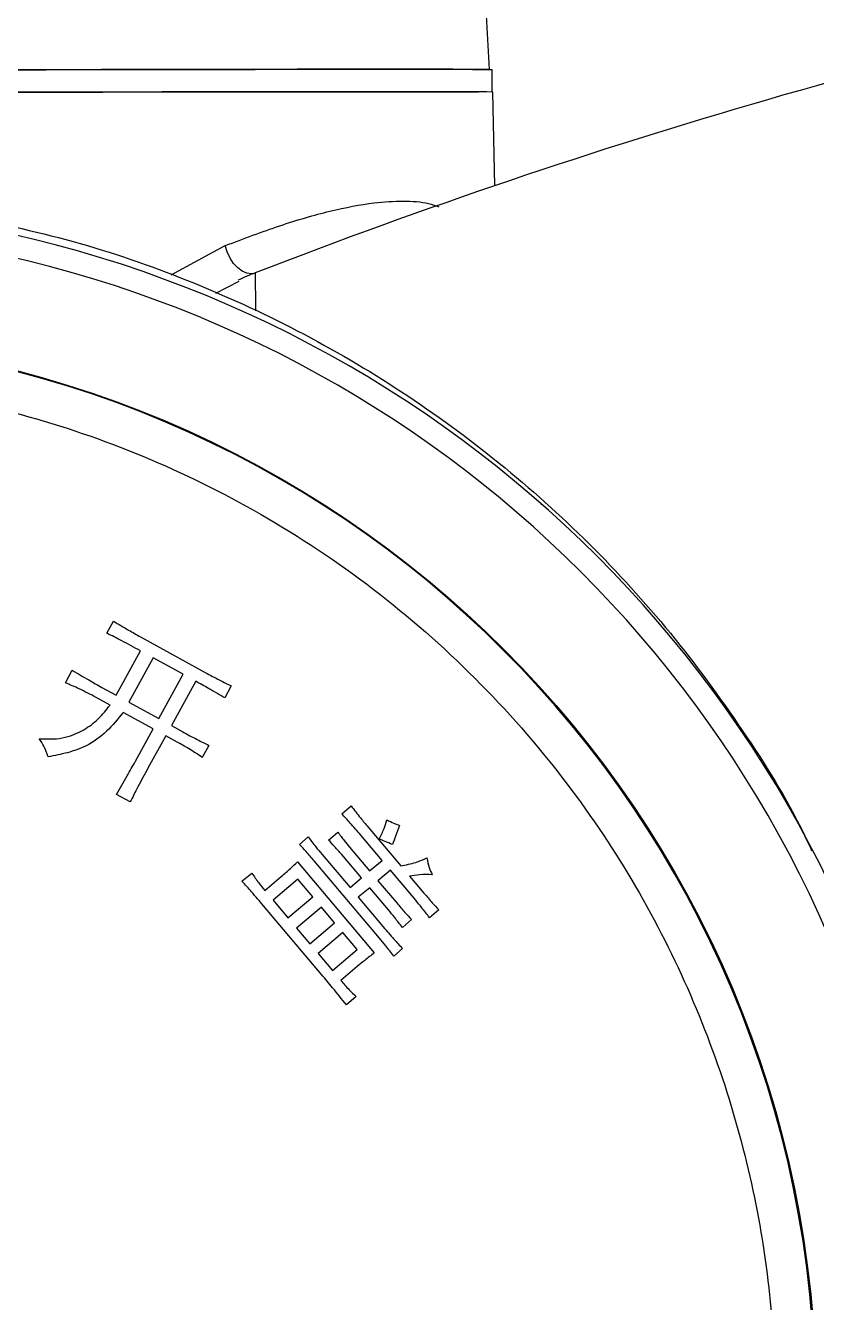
# Model space of a CAD drawing. Header units: millimetres. Extents: x 2462 to 4142, y 835 to 2023.
# Drawn here: x 3670.8 to 3723.6, y 1754.2 to 1839.4 of the extents above; entities that cross this region are included whole.
import ezdxf

# ---------------------------------------------------------------- set-up
doc = ezdxf.new("R2010")
doc.units = ezdxf.units.MM

msp = doc.modelspace()

# ---------------------------------------------------------------- linework, layer by layer
at = {"color": 7, "linetype": 'Continuous', "lineweight": 25}
for p, q in [((3701.753, 1836.513), (3701.481, 1841.419)), ((3701.938, 1835.009), (3701.933, 1836.505)), ((3702.108, 1828.753), (3701.979, 1835.005)), ((3680.483, 1822.799), (3684.105, 1824.753)), ((3685.013, 1822.364), (3683.462, 1821.565)), ((3705.192, 1807.476), (3705.197, 1807.481)), ((3676.19, 1798.878), (3676.63, 1799.678)), ((3678.449, 1798.626), (3682.769, 1796.251)), ((3676.825, 1794.727), (3678.452, 1797.688)), ((3679.292, 1797.226), (3677.665, 1794.265)), ((3681.292, 1796.126), (3679.292, 1797.226)), ((3673.426, 1795.554), (3673.888, 1796.394)), ((3679.665, 1793.165), (3681.292, 1796.126)), ((3675.865, 1795.254), (3676.825, 1794.727)), ((3682.132, 1795.665), (3680.505, 1792.704)), ((3684.51, 1795.347), (3684.07, 1794.547)), ((3676.411, 1794.068), (3675.491, 1794.573)), ((3677.665, 1794.265), (3679.665, 1793.165)), ((3679.291, 1792.485), (3677.292, 1793.585)), ((3678.103, 1790.326), (3679.291, 1792.485)), ((3680.505, 1792.704), (3681.265, 1792.286)), ((3680.131, 1792.024), (3678.944, 1789.864)), ((3680.891, 1791.606), (3680.131, 1792.024)), ((3683.008, 1791.38), (3682.568, 1790.58)), ((3677.753, 1787.603), (3676.833, 1788.108)), ((3691.888, 1786.81), (3692.509, 1787.336)), ((3691.002, 1785.057), (3691.623, 1785.582)), ((3693.642, 1785.926), (3695.83, 1783.337)), ((3689.055, 1784.772), (3689.641, 1785.267)), ((3694.577, 1783.699), (3693.149, 1785.39)), ((3690.569, 1784.1), (3692.437, 1781.891)), ((3693.196, 1782.532), (3691.884, 1784.085)), ((3692.406, 1784.587), (3693.749, 1782.999)), ((3688.923, 1783.595), (3694.058, 1777.518)), ((3694.399, 1778.517), (3690.05, 1783.662)), ((3693.749, 1782.999), (3694.577, 1783.699)), ((3695.133, 1783.043), (3694.304, 1782.342)), ((3696.826, 1781.04), (3695.133, 1783.043)), ((3685.223, 1782.303), (3685.878, 1782.857)), ((3686.742, 1781.694), (3687.847, 1782.628)), ((3688.955, 1782.438), (3687.298, 1781.037)), ((3689.947, 1781.264), (3688.955, 1782.438)), ((3692.437, 1781.891), (3693.196, 1782.532)), ((3694.304, 1782.342), (3695.557, 1780.858)), ((3696.413, 1782.647), (3697.378, 1781.507)), ((3688.29, 1779.863), (3689.947, 1781.264)), ((3693.752, 1781.875), (3692.992, 1781.234)), ((3695.005, 1780.392), (3693.752, 1781.875)), ((3690.538, 1776.082), (3686.656, 1780.675)), ((3687.298, 1781.037), (3688.29, 1779.863)), ((3690.53, 1780.574), (3688.873, 1779.172)), ((3691.406, 1779.538), (3690.53, 1780.574)), ((3692.992, 1781.234), (3694.655, 1779.267)), ((3698.373, 1780.397), (3697.752, 1779.871)), ((3696.554, 1779.747), (3695.933, 1779.221)), ((3688.873, 1779.172), (3689.749, 1778.137)), ((3689.749, 1778.137), (3691.406, 1779.538)), ((3691.958, 1778.883), (3690.301, 1777.481)), ((3692.923, 1777.742), (3691.958, 1778.883)), ((3690.301, 1777.481), (3691.266, 1776.341)), ((3691.266, 1776.341), (3692.923, 1777.742)), ((3695.943, 1777.81), (3695.357, 1777.315)), ((3692.923, 1776.621), (3691.818, 1775.686)), ((3692.851, 1774.605), (3692.196, 1774.051))]:
    msp.add_line(p, q, dxfattribs=at)
at = {"color": 7, "linetype": 'Continuous', "lineweight": 25, "flags": 128}
for points in [[(3655.86, 1836.454), (3655.934, 1836.454), (3660.105, 1836.466), (3664.218, 1836.478), (3668.243, 1836.488), (3672.152, 1836.498), (3675.917, 1836.506), (3679.514, 1836.513), (3682.915, 1836.519), (3686.098, 1836.524), (3689.039, 1836.528), (3691.719, 1836.53), (3694.119, 1836.531), (3696.221, 1836.531), (3698.011, 1836.529), (3699.476, 1836.527), (3700.607, 1836.522), (3701.395, 1836.517), (3701.834, 1836.511), (3701.933, 1836.505)], [(3701.754, 1836.505), (3701.655, 1836.51), (3701.217, 1836.517), (3700.432, 1836.522), (3699.306, 1836.526), (3697.845, 1836.529), (3696.062, 1836.53), (3693.967, 1836.53), (3691.576, 1836.529), (3688.906, 1836.527), (3685.975, 1836.523), (3682.803, 1836.519), (3679.414, 1836.513), (3675.831, 1836.505), (3672.079, 1836.497), (3668.183, 1836.488), (3664.173, 1836.477), (3660.075, 1836.466), (3655.919, 1836.454), (3655.861, 1836.454)], [(3701.979, 1835.005), (3701.934, 1835.009), (3701.572, 1835.016), (3700.852, 1835.022), (3699.777, 1835.026), (3698.356, 1835.029), (3696.6, 1835.031), (3694.52, 1835.031), (3692.132, 1835.03), (3689.453, 1835.028), (3686.502, 1835.025), (3683.301, 1835.02), (3679.872, 1835.014), (3676.24, 1835.007), (3672.433, 1834.998), (3668.475, 1834.989), (3664.398, 1834.978), (3660.229, 1834.967), (3657.531, 1834.959)], [(3657.531, 1834.959), (3660.11, 1834.966), (3664.222, 1834.978), (3668.247, 1834.988), (3672.156, 1834.998), (3675.922, 1835.006), (3679.518, 1835.013), (3682.92, 1835.019), (3686.102, 1835.024), (3689.044, 1835.028), (3691.724, 1835.03), (3694.123, 1835.031), (3696.226, 1835.031), (3698.016, 1835.029), (3699.481, 1835.027), (3700.612, 1835.023), (3701.01, 1835.02)], [(3686.016, 1822.899), (3685.835, 1822.873), (3685.539, 1822.913), (3685.235, 1823.046), (3684.938, 1823.268), (3684.664, 1823.565), (3684.427, 1823.924), (3684.237, 1824.327), (3684.105, 1824.753)], [(3686.109, 1822.935), (3686.109, 1822.79), (3686.111, 1822.237), (3686.114, 1821.275), (3686.117, 1820.408)]]:
    msp.add_lwpolyline(points, dxfattribs=at)
at = {"color": 7, "linetype": 'Continuous', "lineweight": 25}
msp.add_circle((3652.371, 1747.443), 71.202, dxfattribs=at)
for centre, radius, start, end in [((3836.51, 1434.275), 416.745, 101.22027, 111.15509), ((3652.369, 1747.44), 80, 10.30621, 79.69381), ((3652.371, 1747.443), 78.5, 10.30621, 79.69381), ((3693.327, 1804.283), 20, 111.15509, 114.6915), ((3652.374, 1747.446), 71.137, 270.00008, 179.99995), ((3652.378, 1747.451), 68.457, 90.00009, 359.99993)]:
    msp.add_arc(centre, radius, start, end, dxfattribs=at)
for points, knots in [([(3684.105, 1824.753), (3685.338, 1825.218), (3687.807, 1826.148), (3691.129, 1827.108), (3693.864, 1827.637), (3696.019, 1827.758), (3697.462, 1827.667), (3698.147, 1827.426), (3698.368, 1827.348)], [0, 0, 0, 0, 0.207384, 0.415154, 0.619449, 0.773526, 0.927102, 1, 1, 1, 1]), ([(3666.077, 1826.844), (3668.712, 1826.294), (3673.983, 1825.193), (3681.628, 1822.543), (3688.981, 1819.192), (3695.956, 1815.102), (3702.485, 1810.335), (3708.495, 1804.932), (3713.949, 1798.959), (3718.703, 1792.434), (3721.811, 1787.526), (3723.099, 1784.713), (3723.266, 1784.347)], [0, 0, 0, 0, 0.109293, 0.218586, 0.327879, 0.437172, 0.546465, 0.655758, 0.765051, 0.874344, 0.983637, 1, 1, 1, 1]), ([(3652.378, 1815.908), (3655.019, 1815.819), (3660.411, 1815.638), (3668.538, 1814.138), (3676.702, 1811.64), (3684.697, 1808.015), (3692.3, 1803.305), (3699.296, 1797.576), (3705.318, 1791.141), (3710.302, 1784.244), (3714.25, 1777.114), (3717.275, 1769.719), (3719.358, 1762.227), (3720.61, 1754.793), (3720.761, 1749.867), (3720.835, 1747.451)], [0, 0, 0, 0, 0.073675, 0.150434, 0.229885, 0.311524, 0.394751, 0.478886, 0.563205, 0.640041, 0.715869, 0.790184, 0.862545, 0.932581, 1, 1, 1, 1]), ([(3676.63, 1799.678), (3676.967, 1799.477), (3677.568, 1799.119), (3678.18, 1798.776), (3678.449, 1798.626)], [0, 0, 0, 0, 0.560003, 1, 1, 1, 1]), ([(3678.452, 1797.688), (3678.033, 1797.915), (3677.284, 1798.322), (3676.524, 1798.708), (3676.19, 1798.878)], [0, 0, 0, 0, 0.56, 1, 1, 1, 1]), ([(3673.888, 1796.394), (3674.254, 1796.176), (3674.908, 1795.788), (3675.573, 1795.417), (3675.865, 1795.254)], [0, 0, 0, 0, 0.559995, 1, 1, 1, 1]), ([(3682.769, 1796.251), (3683.091, 1796.077), (3683.667, 1795.766), (3684.252, 1795.475), (3684.51, 1795.347)], [0, 0, 0, 0, 0.559997, 1, 1, 1, 1]), ([(3675.491, 1794.573), (3675.114, 1794.774), (3674.441, 1795.133), (3673.736, 1795.425), (3673.426, 1795.554)], [0, 0, 0, 0, 0.55999, 1, 1, 1, 1]), ([(3684.07, 1794.547), (3683.712, 1794.761), (3683.072, 1795.144), (3682.419, 1795.506), (3682.132, 1795.665)], [0, 0, 0, 0, 0.559994, 1, 1, 1, 1]), ([(3671.686, 1791.823), (3672.203, 1791.805), (3673.237, 1791.769), (3674.588, 1792.33), (3675.666, 1793.109), (3676.163, 1793.749), (3676.411, 1794.068)], [0, 0, 0, 0, 0.279757, 0.559563, 0.779912, 1, 1, 1, 1]), ([(3677.292, 1793.585), (3676.937, 1793.149), (3676.228, 1792.277), (3674.946, 1791.336), (3673.573, 1790.861), (3672.706, 1790.698), (3672.273, 1790.616)], [0, 0, 0, 0, 0.280214, 0.559818, 0.77972, 1, 1, 1, 1]), ([(3672.273, 1790.616), (3672.192, 1790.855), (3672.049, 1791.284), (3671.797, 1791.658), (3671.686, 1791.823)], [0, 0, 0, 0, 0.559547, 1, 1, 1, 1]), ([(3682.568, 1790.58), (3682.261, 1790.781), (3681.712, 1791.141), (3681.142, 1791.464), (3680.891, 1791.606)], [0, 0, 0, 0, 0.559995, 1, 1, 1, 1]), ([(3681.265, 1792.286), (3681.587, 1792.112), (3682.164, 1791.801), (3682.75, 1791.509), (3683.008, 1791.38)], [0, 0, 0, 0, 0.559996, 1, 1, 1, 1]), ([(3676.833, 1788.108), (3677.075, 1788.519), (3677.506, 1789.254), (3677.921, 1789.998), (3678.103, 1790.326)], [0, 0, 0, 0, 0.56, 1, 1, 1, 1]), ([(3678.944, 1789.864), (3678.717, 1789.445), (3678.311, 1788.695), (3677.924, 1787.936), (3677.753, 1787.603)], [0, 0, 0, 0, 0.5599974, 1, 1, 1, 1]), ([(3692.509, 1787.336), (3692.715, 1787.068), (3693.084, 1786.591), (3693.472, 1786.129), (3693.642, 1785.926)], [0, 0, 0, 0, 0.559998, 1, 1, 1, 1]), ([(3693.149, 1785.39), (3692.919, 1785.66), (3692.509, 1786.143), (3692.077, 1786.606), (3691.888, 1786.81)], [0, 0, 0, 0, 0.560006, 1, 1, 1, 1]), ([(3694.377, 1785.126), (3694.497, 1785.354), (3694.712, 1785.762), (3694.843, 1786.203), (3694.901, 1786.398)], [0, 0, 0, 0, 0.559929, 1, 1, 1, 1]), ([(3694.901, 1786.398), (3695.054, 1786.325), (3695.328, 1786.196), (3695.611, 1786.087), (3695.736, 1786.039)], [0, 0, 0, 0, 0.560013, 1, 1, 1, 1]), ([(3691.623, 1785.582), (3691.766, 1785.394), (3692.02, 1785.057), (3692.288, 1784.731), (3692.406, 1784.587)], [0, 0, 0, 0, 0.560004, 1, 1, 1, 1]), ([(3695.736, 1786.039), (3695.652, 1785.8), (3695.502, 1785.373), (3695.345, 1784.949), (3695.276, 1784.762)], [0, 0, 0, 0, 0.5600007, 1, 1, 1, 1]), ([(3690.05, 1783.662), (3689.869, 1783.874), (3689.545, 1784.251), (3689.205, 1784.613), (3689.055, 1784.772)], [0, 0, 0, 0, 0.559988, 1, 1, 1, 1]), ([(3689.641, 1785.267), (3689.809, 1785.046), (3690.109, 1784.649), (3690.428, 1784.268), (3690.569, 1784.1)], [0, 0, 0, 0, 0.559986, 1, 1, 1, 1]), ([(3691.884, 1784.085), (3691.723, 1784.27), (3691.435, 1784.6), (3691.134, 1784.917), (3691.002, 1785.057)], [0, 0, 0, 0, 0.559993, 1, 1, 1, 1]), ([(3695.276, 1784.762), (3695.11, 1784.833), (3694.812, 1784.961), (3694.51, 1785.076), (3694.377, 1785.126)], [0, 0, 0, 0, 0.55999, 1, 1, 1, 1]), ([(3695.83, 1783.337), (3696.166, 1783.401), (3696.767, 1783.514), (3697.327, 1783.757), (3697.573, 1783.865)], [0, 0, 0, 0, 0.559579, 1, 1, 1, 1]), ([(3697.573, 1783.865), (3697.616, 1783.648), (3697.693, 1783.26), (3697.857, 1782.901), (3697.929, 1782.743)], [0, 0, 0, 0, 0.559689, 1, 1, 1, 1]), ([(3687.847, 1782.628), (3688.052, 1782.804), (3688.418, 1783.118), (3688.769, 1783.449), (3688.923, 1783.595)], [0, 0, 0, 0, 0.559995, 1, 1, 1, 1]), ([(3686.656, 1780.675), (3686.394, 1780.983), (3685.926, 1781.535), (3685.438, 1782.068), (3685.223, 1782.303)], [0, 0, 0, 0, 0.559999, 1, 1, 1, 1]), ([(3685.878, 1782.857), (3686.03, 1782.633), (3686.3, 1782.232), (3686.607, 1781.858), (3686.742, 1781.694)], [0, 0, 0, 0, 0.559943, 1, 1, 1, 1]), ([(3697.929, 1782.743), (3697.644, 1782.752), (3697.136, 1782.769), (3696.634, 1782.684), (3696.413, 1782.647)], [0, 0, 0, 0, 0.558937, 1, 1, 1, 1]), ([(3697.378, 1781.507), (3697.559, 1781.295), (3697.883, 1780.918), (3698.224, 1780.556), (3698.373, 1780.397)], [0, 0, 0, 0, 0.559985, 1, 1, 1, 1]), ([(3695.557, 1780.858), (3695.74, 1780.647), (3696.066, 1780.271), (3696.405, 1779.907), (3696.554, 1779.747)], [0, 0, 0, 0, 0.559997, 1, 1, 1, 1]), ([(3697.752, 1779.871), (3697.584, 1780.093), (3697.284, 1780.49), (3696.966, 1780.872), (3696.826, 1781.04)], [0, 0, 0, 0, 0.5599874, 1, 1, 1, 1]), ([(3695.933, 1779.221), (3695.764, 1779.443), (3695.463, 1779.84), (3695.145, 1780.223), (3695.005, 1780.392)], [0, 0, 0, 0, 0.559996, 1, 1, 1, 1]), ([(3694.655, 1779.267), (3694.891, 1778.991), (3695.314, 1778.5), (3695.751, 1778.021), (3695.943, 1777.81)], [0, 0, 0, 0, 0.559997, 1, 1, 1, 1]), ([(3695.357, 1777.315), (3695.181, 1777.541), (3694.866, 1777.946), (3694.541, 1778.343), (3694.399, 1778.517)], [0, 0, 0, 0, 0.560009, 1, 1, 1, 1]), ([(3694.058, 1777.518), (3693.843, 1777.355), (3693.459, 1777.063), (3693.087, 1776.756), (3692.923, 1776.621)], [0, 0, 0, 0, 0.559999, 1, 1, 1, 1]), ([(3692.196, 1774.051), (3691.892, 1774.434), (3691.349, 1775.119), (3690.786, 1775.788), (3690.538, 1776.082)], [0, 0, 0, 0, 0.559989, 1, 1, 1, 1]), ([(3691.818, 1775.686), (3692.001, 1775.474), (3692.327, 1775.096), (3692.691, 1774.755), (3692.851, 1774.605)], [0, 0, 0, 0, 0.5600318, 1, 1, 1, 1])]:
    msp.add_open_spline(points, degree=3, knots=knots, dxfattribs=at)

doc.saveas('drawing.dxf')
